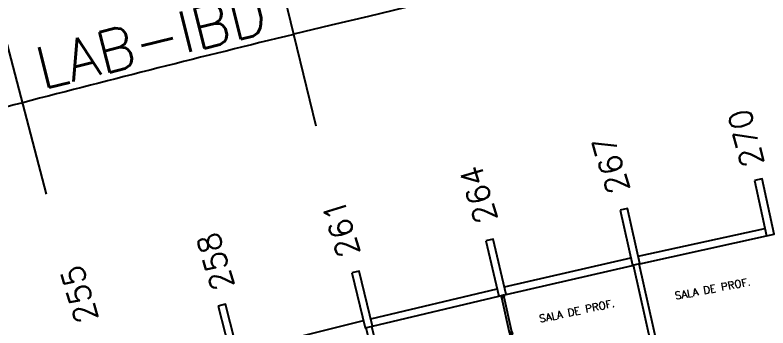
# Model space of a CAD drawing. Extents: x -152 to 150, y 325 to 437.
# Drawn here: x -109.69 to -89.76, y 415.23 to 423.52 of the extents above; entities that cross this region are included whole.
import ezdxf

# ---------------------------------------------------------------- set-up
doc = ezdxf.new("R2010")
doc.units = 0
doc.header["$LTSCALE"] = 0.01
doc.header["$MEASUREMENT"] = 0
doc.header["$PDMODE"] = 98
doc.layers.get('0').update_dxf_attribs({"linetype": 'CONTINUOUS'})
doc.layers.get('DEFPOINTS').update_dxf_attribs({"linetype": 'CONTINUOUS'})
for name, color, linetype in [('ALV', 2, 'CONTINUOUS'), ('DIV', 2, 'CONTINUOUS'), ('ESTR', 3, 'CONTINUOUS'), ('NOPILAR1', 2, 'CONTINUOUS'), ('TEXTO', 2, 'CONTINUOUS'), ('TEXTO-CENTRO-CUSTO', 2, 'CONTINUOUS')]:
    doc.layers.add(name, color=color, linetype=linetype)
doc.styles.add('1', font='romans.shx')
doc.styles.add('NOPILAR', font='simplex.shx', dxfattribs={"height": 0.6})
doc.styles.add('UNB-100', font='simplex.shx', dxfattribs={"height": 3})
doc.dimstyles.new('1-600', dxfattribs={"dimtxt": 1.1, "dimasz": 2.5, "dimexe": 2, "dimexo": 4, "dimgap": 0.2, "dimtad": 1, "dimdec": 0, "dimzin": 4, "dimdsep": 46, "dimlunit": 6, "dimtxsty": '1', "dimblk1": 'NONE', "dimblk2": 'NONE', "dimsah": 1, "dimcen": 0, "dimclrd": 2, "dimclre": 2, "dimclrt": 2, "dimadec": 0, "dimazin": 0, "dimtfac": 1, "dimtdec": 0, "dimtmove": 2, "dimatfit": 3, "dimldrblk": 'NONE', "dimfxl": 1, "dimtolj": 1, "dimtzin": 0, "dimarcsym": 0})

# ---------------------------------------------------------------- blocks, each defined once
blk = doc.blocks.new('PILAR-SSC')
blk.add_lwpolyline([(0, 0), (0, -1.5), (0.2, -1.5), (0.2, 0)], close=True)
blk = doc.blocks.new('DIVMT-SSC')
for p, q in [((0, 0.005), (0, -0.005)), ((0, -0.005), (0, 0.005)), ((-0.03, -0.03), (-0.03, -0.97)), ((0.006, -0.03), (-0.006, -0.03)), ((-0.005, 0), (0.005, 0)), ((0.005, 0), (-0.005, 0)), ((0.006, -0.02), (0.006, -0.03)), ((0.03, -0.03), (0.03, -0.97)), ((0.03, -0.97), (-0.03, -0.97)), ((-0.006, -0.98), (-0.006, -0.97)), ((-0.006, -0.98), (0.006, -0.98)), ((0.005, -0.97), (-0.005, -0.97)), ((0, -0.994), (0, -1.007)), ((0.006, -0.98), (0.006, -0.97)), ((0.006, -1.001), (-0.006, -1.001)), ((0, -1.02), (0, -1.021))]:
    blk.add_line(p, q)
blk.add_lwpolyline([(0.006, -0.02), (-0.006, -0.02), (0.006, -0.02), (0.006, -0.03), (0.03, -0.03), (0.03, -0.008), (0.02, -0.008), (0.02, 0.008), (0.03, 0.008), (0.03, 0.03), (0.006, 0.03), (0.006, 0.02), (-0.006, 0.02), (-0.006, 0.03), (-0.03, 0.03), (-0.03, 0.008), (-0.02, 0.008), (-0.02, -0.008), (-0.03, -0.008), (-0.03, -0.03), (-0.006, -0.03), (-0.006, -0.02), (-0.006, -0.03)])
blk = doc.blocks.new('A$C73356FFD')
at = {"layer": 'DIV'}
for p, q in [((0.025, 0.03), (0.035, 0.03)), ((0.035, 0.03), (0.025, 0.03)), ((0.03, 0.025), (0.03, 0.035)), ((0.03, 0.035), (0.03, 0.025))]:
    blk.add_line(p, q, dxfattribs=at)
blk.add_lwpolyline([(0.009, 0.036), (0, 0.036), (0, 0.06), (0.022, 0.06), (0.022, 0.05), (0.038, 0.05), (0.038, 0.06), (0.06, 0.06), (0.06, 0.036), (0.05, 0.036), (0.05, 0.024), (0.06, 0.024), (0.06, 0), (0.038, 0), (0.038, 0.01), (0.022, 0.01), (0.022, 0), (0, 0), (0, 0.024), (0.009, 0.024)], close=True, dxfattribs=at)
blk = doc.blocks.new('*D67')
at = {"layer": 'DEFPOINTS', "color": 0, "transparency": 16777216}
for p in [(-16.911, 434.96), (25.872, 428.073), (25.783, 426.576), (-100.778, 416.69), (-100.424, 415.233)]:
    blk.add_point(p, dxfattribs=at)
at = {"layer": 'TEXTO-CENTRO-CUSTO', "color": 2, "lineweight": -2, "transparency": 16777216}
for p, q in [((26.11, 432.066), (26.377, 436.527)), ((-101.723, 420.577), (-102.785, 424.95))]:
    blk.add_line(p, q, dxfattribs=at)
blk.add_arc((0.36, 0.497), 434.806, 86.58537, 103.65854, dxfattribs=at)
at = {"layer": 'TEXTO-CENTRO-CUSTO', "color": 2, "transparency": 16777216, "insert": (-38.525, 434.313), "char_height": 1.1, "attachment_point": 5, "rotation": 5.122, "style": '1'}
blk.add_mtext('\\A1;Física', dxfattribs=at)
blk = doc.blocks.new('_NONE')
at = {"color": 0, "linetype": 'ByBlock'}
blk.add_circle((0, 0), 0.25, dxfattribs=at)
blk = doc.blocks.new('*D68')
at = {"layer": 'DEFPOINTS', "color": 0, "transparency": 16777216}
for p in [(-104.709, 422.416), (-100.778, 416.69), (-100.424, 415.233), (-107.85, 414.906), (-107.471, 413.455)]:
    blk.add_point(p, dxfattribs=at)
at = {"layer": 'TEXTO-CENTRO-CUSTO', "color": 2, "lineweight": -2, "transparency": 16777216}
for p, q in [((-101.723, 420.577), (-102.785, 424.949)), ((-108.86, 418.777), (-109.997, 423.131))]:
    blk.add_line(p, q, dxfattribs=at)
blk.add_arc((0.364, 0.481), 434.821, 103.65854, 104.63415, dxfattribs=at)
at = {"layer": 'TEXTO-CENTRO-CUSTO', "color": 2, "transparency": 16777216, "insert": (-106.09, 422.844), "char_height": 1.1, "attachment_point": 5, "rotation": 14.1463, "style": '1'}
blk.add_mtext('\\A1;LAB-IBD', dxfattribs=at)
blk = doc.blocks.new('*D69')
at = {"layer": 'DEFPOINTS', "color": 0, "transparency": 16777216}
for p in [(-114.26, 419.921), (-107.85, 414.906), (-107.471, 413.455), (-114.89, 413.002), (-114.486, 411.557)]:
    blk.add_point(p, dxfattribs=at)
at = {"layer": 'TEXTO-CENTRO-CUSTO', "color": 2, "lineweight": -2, "transparency": 16777216}
for p, q in [((-108.86, 418.777), (-109.997, 423.13)), ((-115.966, 416.855), (-117.177, 421.189))]:
    blk.add_line(p, q, dxfattribs=at)
blk.add_arc((0.364, 0.48), 434.821, 104.63415, 105.60976, dxfattribs=at)

msp = doc.modelspace()

# ---------------------------------------------------------------- linework, layer by layer
at = {"layer": 'ALV'}
for p, q in [((-93.196, 417.13), (-89.843, 417.869)), ((-93.153, 416.934), (-89.8, 417.674)), ((-96.74, 416.317), (-93.393, 417.085)), ((-96.695, 416.122), (-93.348, 416.89)), ((-92.658, 413.94), (-93.323, 416.896)), ((-92.512, 413.973), (-93.177, 416.929)), ((-100.276, 415.475), (-96.936, 416.271)), ((-100.23, 415.28), (-96.89, 416.077)), ((-103.806, 414.602), (-100.472, 415.427)), ((-96.807, 400.453), (-100.4, 415.239)), ((-96.661, 400.489), (-100.254, 415.274))]:
    msp.add_line(p, q, dxfattribs=at)

# ---------------------------------------------------------------- block references
at = {"layer": 'DIV', "rotation": 13.307630502288}
msp.add_blockref('A$C73356FFD', (-96.808, 416.033), dxfattribs=at)
at = {"layer": 'DIV', "xscale": -1, "rotation": 192.6832999999904}
msp.add_blockref('DIVMT-SSC', (-96.566, 415.093), dxfattribs=at)
at = {"layer": 'ESTR'}
for p, rotation in [((-90.116, 419.14), 12.19512195122011), ((-93.677, 418.354), 12.6829268292671), ((-97.231, 417.537), 13.17073170731701), ((-100.778, 416.69), 13.65853658536678), ((-104.318, 415.813), 14.1463414634149)]:
    msp.add_blockref('PILAR-SSC', p, dxfattribs=dict(at, rotation=rotation))

# ---------------------------------------------------------------- texts
at = {"layer": 'NOPILAR1', "style": 'NOPILAR'}
for s, rotation, p in [('270', 104.5371, (-89.863, 419.583)), ('267', 106.7799, (-93.414, 418.893)), ('264', 106.7799, (-96.917, 418.107)), ('261', 106.7799, (-100.556, 417.207)), ('258', 106.7799, (-103.882, 416.337)), ('255', 106.7799, (-107.486, 415.47))]:
    msp.add_text(s, height=0.6, rotation=rotation, dxfattribs=at).set_placement(p)
at = {"layer": 'TEXTO', "style": 'UNB-100'}
for rotation, p in [(10.7671, (-92.209, 415.982)), (12.0348, (-95.795, 415.372))]:
    msp.add_text('SALA DE PROF.', height=0.2, rotation=rotation, dxfattribs=at).set_placement(p)

# ---------------------------------------------------------------- dimensions: what is measured, and where the dimension line sits
at = {"layer": 'TEXTO-CENTRO-CUSTO'}
for base, line1, line2, text, picture, middle in [((-16.911, 434.96), ((-100.778, 416.69), (-100.424, 415.233)), ((25.872, 428.073), (25.783, 426.576)), 'Física', '*D67', (-38.525, 434.313)), ((-114.26, 419.921), ((-114.89, 413.002), (-114.486, 411.557)), ((-107.85, 414.906), (-107.471, 413.455)), ' ', '*D69', (-0.757, 435.187)), ((-104.709, 422.416), ((-107.85, 414.906), (-107.471, 413.455)), ((-100.778, 416.69), (-100.424, 415.233)), 'LAB-IBD', '*D68', (-106.09, 422.844))]:
    dim = msp.add_angular_dim_2l(base=base, line1=line1, line2=line2, text=text, dimstyle='1-600', override={"dimazin": 1}, dxfattribs=at)
    dim.commit()
    dim.dimension.update_dxf_attribs({"geometry": picture, "text_midpoint": middle})

doc.saveas('drawing.dxf')
